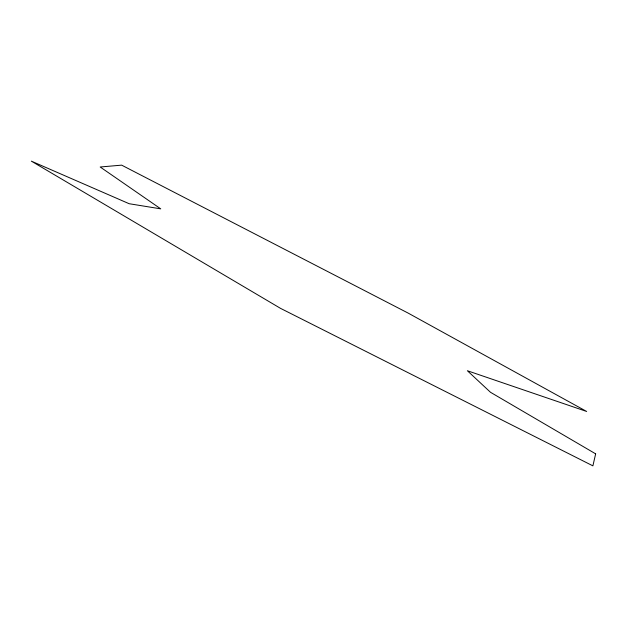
<?xml version="1.0" encoding="UTF-8"?>
<svg xmlns="http://www.w3.org/2000/svg" width="627" height="627" viewBox="0 0 627 627"><rect width="100%" height="100%" fill="white"/><g stroke="black" fill="none" stroke-linecap="round" stroke-linejoin="round"><path stroke-width="0.94" d="M595.65 453.846L592.891 465.853L280.551 308.374L31.35 161.147L129.162 203.72L160.731 208.854L100.179 166.994L121.654 165.144L408.114 313.077L586.668 411.469L467.381 370.745L490.502 392.29L595.65 453.846"/></g></svg>
